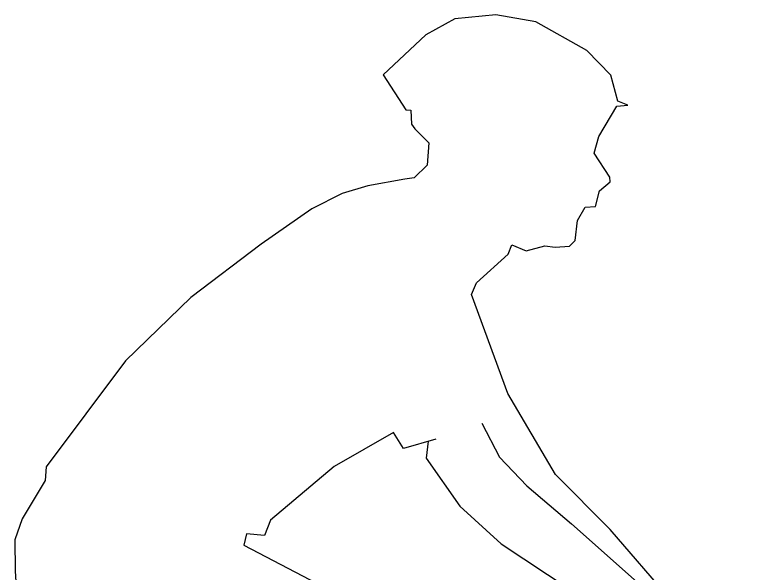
# Model space of a CAD drawing. Header units: millimetres. Extents: x 1284 to 35279, y 955 to 12847.
# Drawn here: x 26580 to 27437, y 4236 to 4886 of the extents above; entities that cross this region are included whole.
import ezdxf

# ---------------------------------------------------------------- set-up
doc = ezdxf.new("R2010")
doc.units = ezdxf.units.MM
doc.header["$LTSCALE"] = 20

# ---------------------------------------------------------------- blocks, each defined once
blk = doc.blocks.new('人物動作（CAD素材.com）11')
at = {"color": 0, "linetype": 'ByBlock', "lineweight": -2}
for points in [[(465.07, 201.28), (485.61, 161.74), (517.56, 128.42), (569.58, 84.16), (653.1, 9.77), (685.96, -4.84), (614.76, 77.31), (550.87, 141.66), (495.65, 235.67), (453.21, 351.13), (459.03, 364.56), (495.99, 398.1), (500.1, 409.05), (517.06, 401.9), (538.75, 407.87), (550.61, 406.04), (567.35, 407.26), (574.04, 413.95), (576.78, 437.08), (585.6, 452.9), (597.77, 453.51), (602.33, 471.76), (614.81, 482.11), (614.2, 487.89), (595.94, 515.57), (601.42, 535.04), (622.35, 570.25), (635.52, 571.43), (623.88, 576.22), (615.67, 606.34), (587.6, 635.09), (528.05, 668.63), (481.5, 676.85), (433.58, 672.06), (400.04, 653.57), (350.06, 607.02), (376.76, 565.95), (382.55, 565.67), (383.43, 549.34), (387.08, 544.07), (403.51, 527.64), (401.68, 501.48), (386.27, 487.07), (375.32, 485.25), (332.19, 477.64), (302.58, 468.72), (267.28, 450.67), (208.26, 409.49), (126.26, 347.73), (50.05, 273.8), (-42.59, 150.58), (-43.5, 134.61), (-70.43, 89.88), (-79.1, 65.24), (-78.65, 29.18), (-76.82, -2.31), (-71.8, -19.19), (-7.45, -81.71), (59.18, -145.15), (129, -205.85), (134.05, -200.56), (226.77, -267.09), (212.39, -288.99), (204.86, -354.03), (201.44, -401.26), (207.6, -532.7), (200.07, -610.73), (187.06, -670.29)], [(411.5, 182.75), (374.07, 171.8), (362.21, 190.51), (293.3, 150.81), (218.91, 88.28), (212.06, 70.49), (190.88, 72.29), (187.71, 59.1), (350.63, -25.78), (347.9, -39.93), (395.97, -62.75), (427.46, -90.59), (445.25, -121.62), (452.78, -154.48), (439.09, -188.71), (408.29, -237.31), (363.45, -283.52), (329.22, -340.34), (304.58, -467.66), (286.1, -638.12), (305.49, -666.18), (345.2, -699.73), (424.6, -724.37), (443.09, -735.32), (445.82, -750.38), (437.61, -764.76), (415.7, -772.97), (292.48, -778.45), (267.84, -765.44), (190.49, -749.7), (161.73, -738.75), (152.84, -719.58), (160.37, -680.56), (179.53, -670.98), (203.49, -679.87), (236.35, -679.19), (286.1, -638.12)], [(402.53, 180.13), (400.27, 160.37), (439.52, 104.69), (487.89, 60.88), (568.21, 7.49), (631.65, -35.87), (655.84, -48.65), (664.05, -63.71), (683.67, -75.12), (692.8, -86.07), (711.06, -119.84), (718.41, -125.72), (721.45, -123.29), (725.71, -107.67)], [(685.96, -4.84), (727.49, -29.48), (763.54, -34.96)], [(766.07, -84.35), (774.19, -88), (778.04, -80.9), (775.61, -65.28), (764.25, -45.61)], [(736.46, -77.45), (747.21, -92.05), (754.11, -102.8), (759.58, -110.71), (768.51, -110.31), (773.58, -100.37), (755.93, -67.51)], [(711.51, -81.3), (725.71, -107.67), (731.59, -110.31), (746.2, -105.85), (747.01, -97.33), (747.21, -92.05)], [(329.22, -340.34), (338.96, -304.28), (349.91, -272.64), (352.34, -248), (350.82, -224.27), (338.96, -201.45), (322.83, -174.98), (293.63, -143.03), (256.53, -106.86)]]:
    blk.add_lwpolyline(points, dxfattribs=at)

msp = doc.modelspace()

# ---------------------------------------------------------------- block references
msp.add_blockref('人物動作（CAD素材.com）11', (26658.87, 4209.24))

doc.saveas('drawing.dxf')
